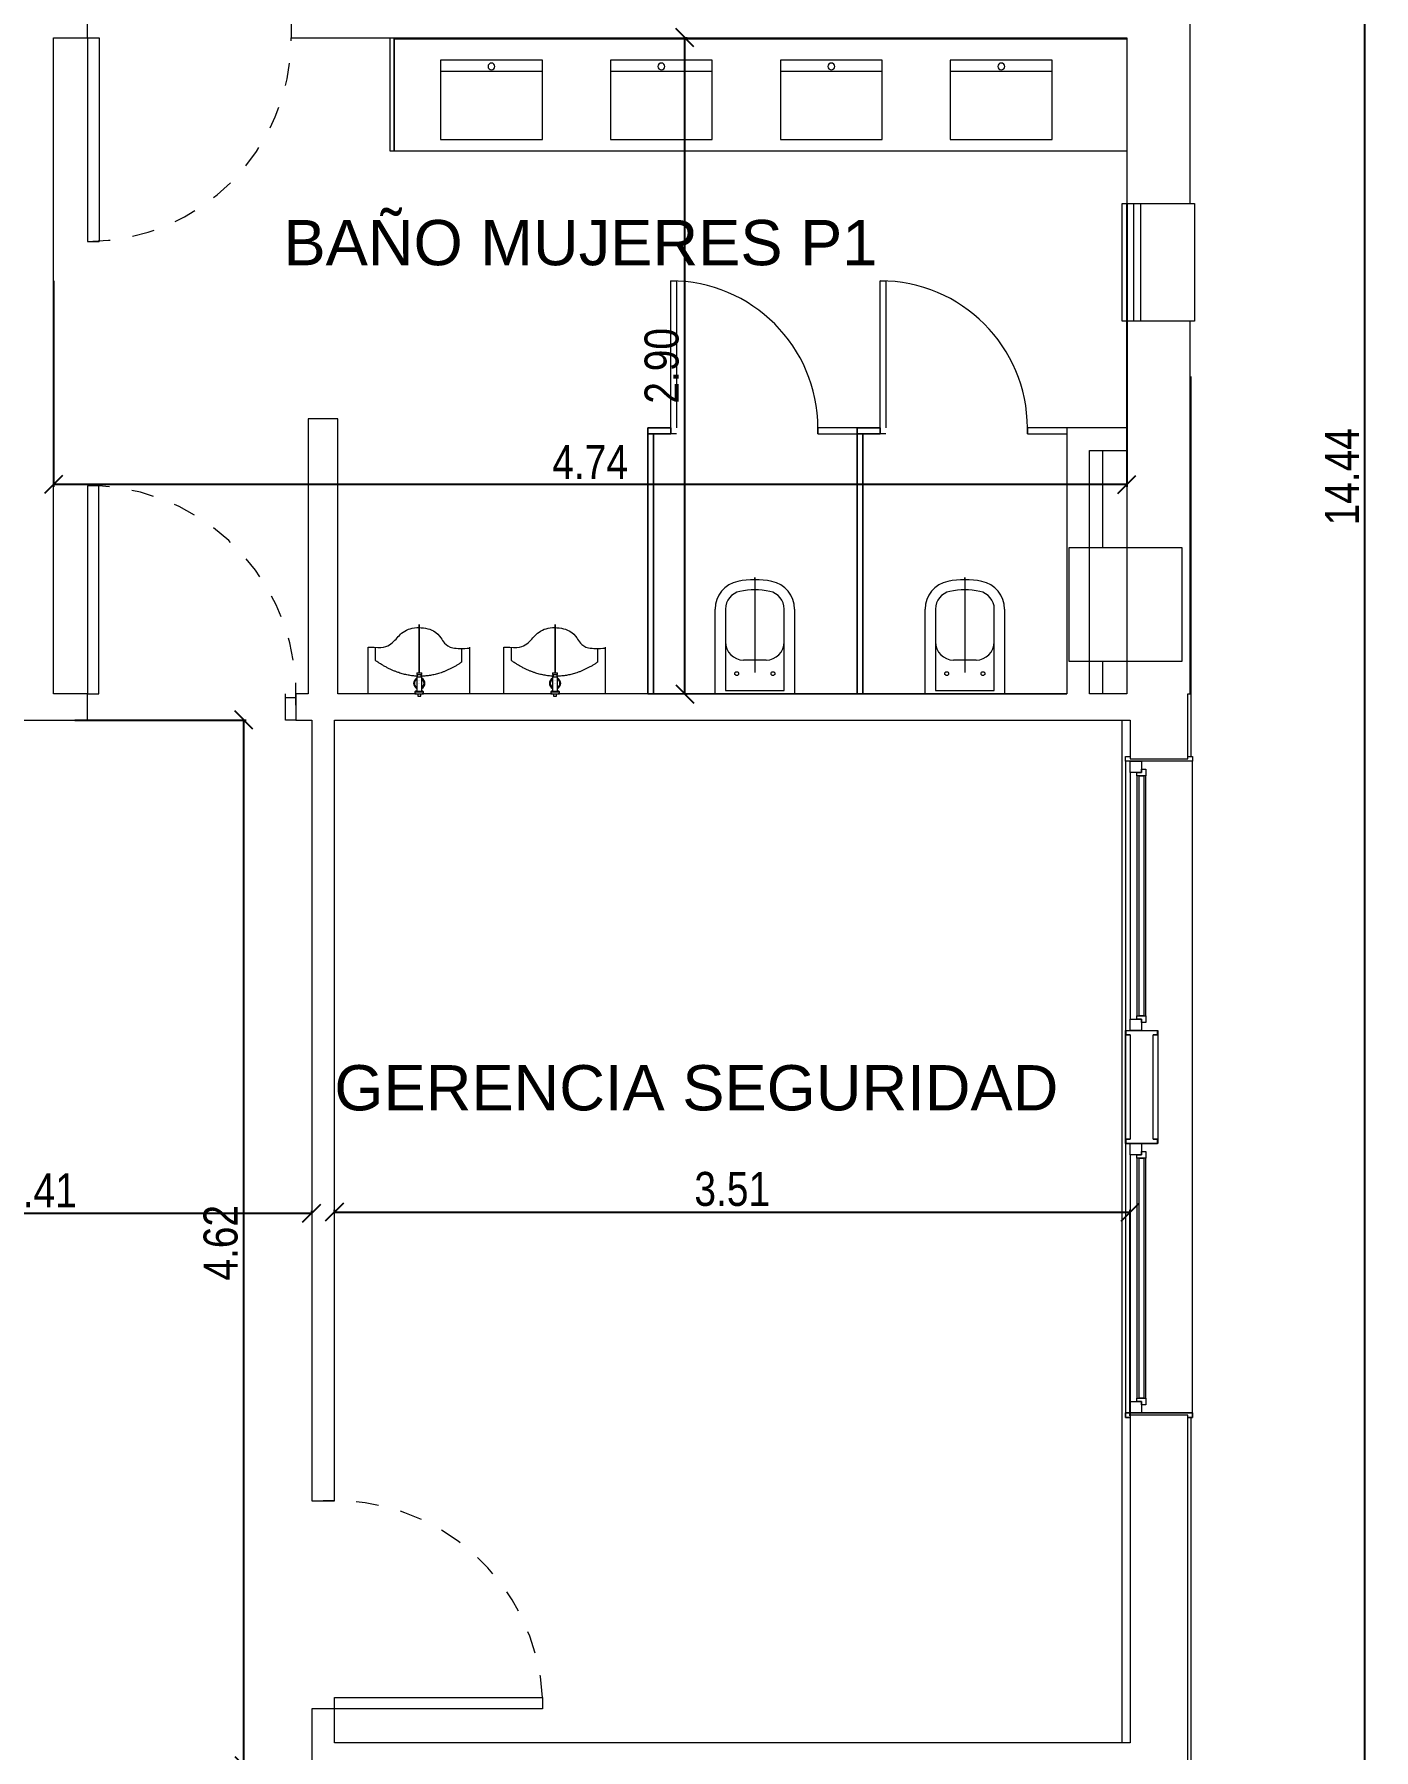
# Model space of a CAD drawing. Header units: millimetres. Extents: x 38 to 139, y 58 to 123.
# Drawn here: x 44.44 to 50.36, y 110.02 to 117.6 of the extents above; entities that cross this region are included whole.
import ezdxf

# ---------------------------------------------------------------- set-up
doc = ezdxf.new("R2010")
doc.units = ezdxf.units.MM
doc.linetypes.add('Dash 1_16_', pattern=[0.003174, 0.001587, -0.001587])
for name, color, linetype, lineweight in [('A-DOORSYM', 7, 'Continuous', 9), ('A-FLORCAM', 7, 'Continuous', 9), ('A-FLOROTM', 7, 'Continuous', 9), ('A-GLAZIDM', 7, 'Continuous', 9), ('A-ROOFOTM', 7, 'Continuous', 9), ('A-WALL', 7, 'Continuous', 9), ('DIMENSION', 1, 'Continuous', 25), ('P-SANRFIM', 7, 'Continuous', 9), ('S-COLSPRM', 7, 'Continuous', 9)]:
    doc.layers.add(name, color=color, linetype=linetype, lineweight=lineweight)
doc.layers.add('estructura', color=7, linetype='Continuous')
doc.layers.add('Sectores', color=3, linetype='Continuous')
doc.styles.add('ARIALNARROW', font='ARIALN.TTF')
doc.styles.add('MtXpl_Arial_Unicode_', font='ARIALUNI.ttf')
doc.dimstyles.new('C', dxfattribs={"dimscale": 1.5, "dimtxt": 0.15, "dimasz": 0.08, "dimexe": 0.01, "dimexo": 0, "dimgap": 0.025, "dimtad": 1, "dimzin": 0, "dimdsep": 46, "dimtxsty": 'ARIALNARROW', "dimblk": 'OBLIQUE', "dimcen": 0, "dimclrd": 256, "dimclre": 256, "dimclrt": 256, "dimadec": 0, "dimazin": 0, "dimtfac": 1.666667, "dimtofl": 0, "dimtmove": 0, "dimatfit": 0, "dimldrblk": 'OBLIQUE', "dimfxl": 0.1, "dimtolj": 1, "dimtzin": 0, "dimarcsym": 0})

# ---------------------------------------------------------------- blocks, each defined once
blk = doc.blocks.new('_Oblique')
at = {"layer": 'estructura', "color": 0, "lineweight": -2}
blk.add_line((-0.5, -0.5), (0.5, 0.5), dxfattribs=at)
blk = doc.blocks.new('*D42')
at = {"layer": 'Defpoints', "color": 0}
for p in [(43.258506, 112.392851), (45.668506, 112.392851), (45.668506, 112.392851)]:
    blk.add_point(p, dxfattribs=at)
at = {"layer": 'DIMENSION', "lineweight": -2}
for p, q in [((43.258506, 112.392851), (43.258506, 112.402851)), ((43.258506, 112.392851), (45.668506, 112.392851)), ((45.668506, 112.392851), (45.668506, 112.402851))]:
    blk.add_line(p, q, dxfattribs=at)
at = {"layer": 'DIMENSION', "lineweight": -2, "xscale": 0.08, "yscale": 0.08, "zscale": 0.08, "rotation": 180}
blk.add_blockref('_Oblique', (43.258506, 112.392851), dxfattribs=at)
at = {"layer": 'DIMENSION', "lineweight": -2, "xscale": 0.08, "yscale": 0.08, "zscale": 0.08}
blk.add_blockref('_Oblique', (45.668506, 112.392851), dxfattribs=at)
at = {"layer": 'DIMENSION', "insert": (44.463506, 112.493152), "char_height": 0.15, "attachment_point": 5, "style": 'ARIALNARROW'}
blk.add_mtext('\\A1;2.41', dxfattribs=at)
blk = doc.blocks.new('*D43')
at = {"layer": 'Defpoints', "color": 0}
for p in [(45.768506, 112.396875), (49.283287, 112.396875), (49.283287, 111.496813)]:
    blk.add_point(p, dxfattribs=at)
at = {"layer": 'DIMENSION', "lineweight": -2}
for p, q in [((45.768506, 112.396875), (45.768506, 112.406875)), ((45.768506, 112.396875), (49.283287, 112.396875)), ((49.283287, 111.496813), (49.283287, 112.406875))]:
    blk.add_line(p, q, dxfattribs=at)
at = {"layer": 'DIMENSION', "lineweight": -2, "xscale": 0.08, "yscale": 0.08, "zscale": 0.08, "rotation": 180}
blk.add_blockref('_Oblique', (45.768506, 112.396875), dxfattribs=at)
at = {"layer": 'DIMENSION', "lineweight": -2, "xscale": 0.08, "yscale": 0.08, "zscale": 0.08}
blk.add_blockref('_Oblique', (49.283287, 112.396875), dxfattribs=at)
at = {"layer": 'DIMENSION', "insert": (47.525897, 112.498452), "char_height": 0.15, "attachment_point": 5, "style": 'ARIALNARROW'}
blk.add_mtext('\\A1;3.51', dxfattribs=at)
blk = doc.blocks.new('*D44')
at = {"layer": 'Defpoints', "color": 0}
for p in [(44.622347, 114.571488), (45.368506, 114.571488), (45.668506, 109.95159)]:
    blk.add_point(p, dxfattribs=at)
at = {"layer": 'DIMENSION', "lineweight": -2}
for p, q in [((44.622347, 114.571488), (45.378506, 114.571488)), ((45.368506, 109.95159), (45.368506, 114.571488)), ((45.668506, 109.95159), (45.358506, 109.95159))]:
    blk.add_line(p, q, dxfattribs=at)
at = {"layer": 'DIMENSION', "lineweight": -2, "xscale": 0.08, "yscale": 0.08, "zscale": 0.08}
for p, rotation in [((45.368506, 114.571488), 90), ((45.368506, 109.95159), 270)]:
    blk.add_blockref('_Oblique', p, dxfattribs=dict(at, rotation=rotation))
at = {"layer": 'DIMENSION', "insert": (45.26693, 112.261539), "char_height": 0.15, "attachment_point": 5, "rotation": 90, "style": 'ARIALNARROW'}
blk.add_mtext('\\A1;4.62', dxfattribs=at)
blk = doc.blocks.new('*D45')
at = {"layer": 'Defpoints', "color": 0}
for p in [(47.316276, 117.586488), (47.316276, 117.586488), (47.316276, 114.686488)]:
    blk.add_point(p, dxfattribs=at)
at = {"layer": 'DIMENSION', "lineweight": -2}
for p, q in [((47.316276, 117.586488), (47.326276, 117.586488)), ((47.316276, 114.686488), (47.316276, 117.586488)), ((47.316276, 114.686488), (47.326276, 114.686488))]:
    blk.add_line(p, q, dxfattribs=at)
at = {"layer": 'DIMENSION', "lineweight": -2, "xscale": 0.08, "yscale": 0.08, "zscale": 0.08}
for p, rotation in [((47.316276, 117.586488), 90), ((47.316276, 114.686488), 270)]:
    blk.add_blockref('_Oblique', p, dxfattribs=dict(at, rotation=rotation))
at = {"layer": 'DIMENSION', "insert": (47.214699, 116.136488), "char_height": 0.15, "attachment_point": 5, "rotation": 90, "style": 'ARIALNARROW'}
blk.add_mtext('\\A1;2.90', dxfattribs=at)
blk = doc.blocks.new('*D48')
at = {"layer": 'Defpoints', "color": 0}
for p in [(49.268287, 116.855668), (44.528382, 116.511888), (44.528382, 115.611888)]:
    blk.add_point(p, dxfattribs=at)
at = {"layer": 'DIMENSION', "lineweight": -2}
for p, q in [((49.268287, 116.855668), (49.268287, 115.601888)), ((44.528382, 116.511888), (44.528382, 115.601888)), ((49.268287, 115.611888), (44.528382, 115.611888))]:
    blk.add_line(p, q, dxfattribs=at)
at = {"layer": 'DIMENSION', "lineweight": -2, "xscale": 0.08, "yscale": 0.08, "zscale": 0.08, "rotation": 180}
blk.add_blockref('_Oblique', (44.528382, 115.611888), dxfattribs=at)
at = {"layer": 'DIMENSION', "lineweight": -2, "xscale": 0.08, "yscale": 0.08, "zscale": 0.08}
blk.add_blockref('_Oblique', (49.268287, 115.611888), dxfattribs=at)
at = {"layer": 'DIMENSION', "insert": (46.898334, 115.711888), "char_height": 0.15, "attachment_point": 5, "style": 'ARIALNARROW'}
blk.add_mtext('\\A1;4.74', dxfattribs=at)
blk = doc.blocks.new('*D51')
at = {"layer": 'Defpoints', "color": 0}
for p in [(49.660292, 122.868709), (50.319009, 108.423709), (50.319009, 108.423709)]:
    blk.add_point(p, dxfattribs=at)
at = {"layer": 'DIMENSION', "lineweight": -2}
for p, q in [((49.660292, 122.868709), (50.329009, 122.868709)), ((50.319009, 122.868709), (50.319009, 108.423709)), ((50.319009, 108.423709), (50.329009, 108.423709))]:
    blk.add_line(p, q, dxfattribs=at)
at = {"layer": 'DIMENSION', "lineweight": -2, "xscale": 0.08, "yscale": 0.08, "zscale": 0.08}
for p, rotation in [((50.319009, 122.868709), 90), ((50.319009, 108.423709), 270)]:
    blk.add_blockref('_Oblique', p, dxfattribs=dict(at, rotation=rotation))
at = {"layer": 'DIMENSION', "insert": (50.218709, 115.646209), "char_height": 0.15, "attachment_point": 5, "rotation": 90, "style": 'ARIALNARROW'}
blk.add_mtext('\\A1;14.44', dxfattribs=at)

msp = doc.modelspace()

# ---------------------------------------------------------------- linework, layer by layer
at = {"layer": 'A-DOORSYM', "color": 252}
for p, q in [((44.678382, 117.586488), (44.678382, 116.686488)), ((44.678382, 117.586488), (44.729382, 117.586488)), ((44.729382, 117.586488), (44.729382, 116.686488)), ((44.678382, 116.686488), (44.729382, 116.686488)), ((44.728382, 115.606488), (44.678382, 115.606488)), ((44.678382, 115.606488), (44.678382, 114.686488)), ((44.728382, 114.686488), (44.728382, 115.606488)), ((44.678382, 114.686488), (44.728382, 114.686488)), ((45.768506, 110.25159), (46.688506, 110.25159)), ((45.768506, 110.20159), (45.768506, 110.25159)), ((46.688506, 110.25159), (46.688506, 110.20159)), ((46.688506, 110.20159), (45.768506, 110.20159))]:
    msp.add_line(p, q, dxfattribs=at)
at = {"layer": 'A-DOORSYM', "color": 252, "linetype": 'Dash 1_16_'}
for centre, radius, start, end in [((44.678382, 117.586488), 0.9, 270, 0), ((44.678382, 114.686488), 0.921358, 356.889159, 86.889159), ((45.768506, 110.20159), 0.921358, 3.110841, 93.110841)]:
    msp.add_arc(centre, radius, start, end, dxfattribs=at)
at = {"layer": 'A-FLORCAM', "color": 252}
for p, q in [((46.013052, 117.586488), (46.013052, 117.086488)), ((46.013052, 117.586488), (46.013052, 117.086488)), ((46.033052, 117.581488), (46.033052, 117.086488)), ((49.268287, 117.581488), (46.033052, 117.581488)), ((46.033052, 117.086488), (46.033052, 117.581488)), ((46.033052, 117.581488), (49.268287, 117.581488)), ((46.237283, 117.486488), (46.237283, 117.136488)), ((46.687283, 117.486488), (46.237283, 117.486488)), ((46.687283, 117.436488), (46.237283, 117.436488)), ((46.687283, 117.136488), (46.687283, 117.486488)), ((46.987918, 117.486488), (46.987918, 117.136488)), ((47.437918, 117.486488), (46.987918, 117.486488)), ((47.437918, 117.436488), (46.987918, 117.436488)), ((47.437918, 117.136488), (47.437918, 117.486488)), ((47.738552, 117.486488), (47.738552, 117.136488)), ((48.188552, 117.486488), (47.738552, 117.486488)), ((48.188552, 117.436488), (47.738552, 117.436488)), ((48.188552, 117.136488), (48.188552, 117.486488)), ((48.489186, 117.486488), (48.489186, 117.136488)), ((48.939186, 117.486488), (48.489186, 117.486488)), ((48.939186, 117.436488), (48.489186, 117.436488)), ((48.939186, 117.136488), (48.939186, 117.486488)), ((46.237283, 117.136488), (46.687283, 117.136488)), ((46.987918, 117.136488), (47.437918, 117.136488)), ((47.738552, 117.136488), (48.188552, 117.136488)), ((48.489186, 117.136488), (48.939186, 117.136488)), ((46.013052, 117.086488), (49.268287, 117.086488)), ((46.013052, 117.086488), (46.033052, 117.086488)), ((47.254087, 116.511888), (47.279487, 116.511888)), ((47.254087, 115.861888), (47.254087, 116.511888)), ((47.279487, 116.511888), (47.279487, 115.861888)), ((48.179487, 116.511888), (48.204887, 116.511888)), ((48.179487, 115.861888), (48.179487, 116.511888)), ((48.204887, 116.511888), (48.204887, 115.861888)), ((47.152487, 115.861888), (47.254087, 115.861888)), ((47.152487, 114.686488), (47.152487, 115.861888)), ((47.177887, 115.836488), (47.177887, 114.686488)), ((47.254087, 115.836488), (47.177887, 115.836488)), ((47.254087, 115.861888), (47.254087, 115.836488)), ((47.279487, 115.836488), (47.254087, 115.836488)), ((48.077887, 115.861888), (47.904087, 115.861888)), ((47.904087, 115.861888), (47.904087, 115.836488)), ((47.904087, 115.836488), (48.077887, 115.836488)), ((48.077887, 115.861888), (48.179487, 115.861888)), ((48.077887, 114.686488), (48.077887, 115.861888)), ((48.077887, 115.861888), (48.077887, 115.836488)), ((48.103287, 115.836488), (48.103287, 114.686488)), ((48.179487, 115.836488), (48.103287, 115.836488)), ((48.179487, 115.861888), (48.179487, 115.836488)), ((48.204887, 115.836488), (48.179487, 115.836488)), ((49.003287, 115.861888), (48.829487, 115.861888)), ((48.829487, 115.861888), (48.829487, 115.836488)), ((48.829487, 115.836488), (49.003287, 115.836488)), ((49.003287, 115.861888), (49.003287, 115.836488)), ((47.177887, 114.686488), (47.152487, 114.686488)), ((47.152487, 114.686488), (47.177887, 114.686488)), ((47.177887, 114.686488), (48.077887, 114.686488)), ((48.103287, 114.686488), (48.077887, 114.686488)), ((48.077887, 114.686488), (48.103287, 114.686488)), ((48.103287, 114.686488), (49.003287, 114.686488))]:
    msp.add_line(p, q, dxfattribs=at)
at = {"layer": 'A-FLORCAM', "color": 252, "lineweight": 18}
for p, q in [((47.254087, 115.861888), (47.152487, 115.861888)), ((47.152487, 115.861888), (47.152487, 115.836488)), ((47.177887, 115.836488), (47.152487, 115.836488)), ((47.152487, 115.836488), (47.152487, 114.686488)), ((47.152487, 115.836488), (47.254087, 115.836488)), ((47.177887, 114.686488), (47.177887, 115.836488)), ((47.254087, 115.861888), (47.254087, 115.836488)), ((47.254087, 115.836488), (47.254087, 115.861888)), ((47.904087, 115.836488), (47.904087, 115.861888)), ((48.077887, 115.861888), (47.904087, 115.861888)), ((47.904087, 115.861888), (47.904087, 115.836488)), ((47.904087, 115.836488), (48.077887, 115.836488)), ((48.179487, 115.861888), (48.077887, 115.861888)), ((48.077887, 115.861888), (48.077887, 115.836488)), ((48.077887, 115.836488), (48.077887, 115.861888)), ((48.103287, 115.836488), (48.077887, 115.836488)), ((48.077887, 115.836488), (48.077887, 114.686488)), ((48.077887, 115.836488), (48.179487, 115.836488)), ((48.103287, 114.686488), (48.103287, 115.836488)), ((48.179487, 115.861888), (48.179487, 115.836488)), ((48.179487, 115.836488), (48.179487, 115.861888)), ((48.829487, 115.836488), (48.829487, 115.861888)), ((49.003287, 115.861888), (48.829487, 115.861888)), ((48.829487, 115.861888), (48.829487, 115.836488)), ((48.829487, 115.836488), (49.003287, 115.836488))]:
    msp.add_line(p, q, dxfattribs=at)
at = {"layer": 'A-FLORCAM', "color": 252}
for centre, radius, start, end in [((46.462283, 117.459613), 0.015, 0, 180), ((46.462283, 117.459613), 0.015, 180, 0), ((47.212918, 117.459613), 0.015, 0, 180), ((47.212918, 117.459613), 0.015, 180, 0), ((47.963552, 117.459613), 0.015, 0, 180), ((47.963552, 117.459613), 0.015, 180, 0), ((48.714186, 117.459613), 0.015, 0, 180), ((48.714186, 117.459613), 0.015, 180, 0), ((47.254087, 115.861888), 0.65, 0, 90), ((48.179487, 115.861888), 0.65, 0, 90)]:
    msp.add_arc(centre, radius, start, end, dxfattribs=at)
at = {"layer": 'A-FLOROTM', "color": 252}
for p, q in [((49.163287, 115.331704), (49.163287, 115.761888)), ((49.163287, 114.827706), (49.163287, 114.831704)), ((49.163287, 114.686488), (49.163287, 114.827706)), ((45.553282, 114.571488), (45.553282, 114.686488)), ((45.553282, 114.671488), (45.598382, 114.671488)), ((45.598382, 114.571488), (45.553282, 114.571488)), ((49.248287, 110.05159), (49.248287, 114.571488))]:
    msp.add_line(p, q, dxfattribs=at)
at = {"layer": 'A-GLAZIDM', "color": 252}
for p, q in [((49.248287, 116.334204), (49.248287, 116.854204)), ((49.248287, 116.854204), (49.568287, 116.854204)), ((49.248287, 116.334204), (49.248287, 116.854204)), ((49.248287, 116.854204), (49.568287, 116.854204)), ((49.269257, 116.854204), (49.269257, 116.334204)), ((49.297738, 116.854204), (49.297738, 116.334204)), ((49.328805, 116.854204), (49.328805, 116.334204)), ((49.568287, 116.854204), (49.568287, 116.334204)), ((49.568287, 116.854204), (49.568287, 116.334204)), ((49.568287, 116.334204), (49.248287, 116.334204)), ((49.568287, 116.334204), (49.248287, 116.334204)), ((49.263287, 114.409709), (49.283287, 114.409709)), ((49.263287, 114.389709), (49.263287, 114.409709)), ((49.263287, 114.389709), (49.263287, 111.509709)), ((49.558287, 114.389709), (49.263287, 114.389709)), ((49.263287, 114.389709), (49.263287, 113.179709)), ((49.538287, 114.409709), (49.558287, 114.409709)), ((49.558287, 114.409709), (49.558287, 114.389709)), ((49.558287, 111.509709), (49.558287, 114.389709)), ((49.558287, 111.509709), (49.558287, 114.389709)), ((49.283287, 114.339709), (49.283287, 113.249709)), ((49.313287, 114.324709), (49.313287, 113.264709)), ((49.353287, 113.264709), (49.353287, 114.324709)), ((49.263287, 112.719709), (49.263287, 111.509709)), ((49.283287, 112.649709), (49.283287, 111.559709)), ((49.313287, 112.634709), (49.313287, 111.574709)), ((49.353287, 111.574709), (49.353287, 112.634709)), ((49.263287, 111.509709), (49.263287, 111.489709)), ((49.558287, 111.509709), (49.263287, 111.509709)), ((49.558287, 111.489709), (49.558287, 111.509709)), ((49.263287, 111.489709), (49.283287, 111.489709)), ((49.538287, 111.489709), (49.558287, 111.489709))]:
    msp.add_line(p, q, dxfattribs=at)
at = {"layer": 'A-GLAZIDM', "color": 252, "lineweight": 18}
for p, q in [((49.263287, 114.409709), (49.283287, 114.409709)), ((49.263287, 114.389709), (49.263287, 114.409709)), ((49.558287, 114.389709), (49.263287, 114.389709)), ((49.283287, 114.389709), (49.333287, 114.389709)), ((49.283287, 114.339709), (49.283287, 114.389709)), ((49.333287, 114.389709), (49.333287, 114.339709)), ((49.538287, 114.409709), (49.558287, 114.409709)), ((49.558287, 114.409709), (49.558287, 114.389709)), ((49.333287, 114.339709), (49.283287, 114.339709)), ((49.313287, 114.339709), (49.333287, 114.339709)), ((49.313287, 114.324709), (49.313287, 114.339709)), ((49.353287, 114.324709), (49.313287, 114.324709)), ((49.323287, 114.324709), (49.343287, 114.324709)), ((49.323287, 113.264709), (49.323287, 114.324709)), ((49.333287, 114.354709), (49.353287, 114.354709)), ((49.333287, 114.339709), (49.333287, 114.354709)), ((49.343287, 114.324709), (49.343287, 113.264709)), ((49.353287, 114.354709), (49.353287, 114.324709)), ((49.283287, 113.249709), (49.333287, 113.249709)), ((49.283287, 113.199709), (49.283287, 113.249709)), ((49.313287, 113.264709), (49.353287, 113.264709)), ((49.313287, 113.249709), (49.313287, 113.264709)), ((49.333287, 113.249709), (49.313287, 113.249709)), ((49.343287, 113.264709), (49.323287, 113.264709)), ((49.333287, 113.234709), (49.333287, 113.249709)), ((49.333287, 113.249709), (49.333287, 113.199709)), ((49.353287, 113.264709), (49.353287, 113.234709)), ((49.263287, 113.199709), (49.405787, 113.199709)), ((49.263287, 113.179709), (49.263287, 113.199709)), ((49.283287, 113.179709), (49.263287, 113.179709)), ((49.263287, 112.719709), (49.263287, 113.179709)), ((49.263287, 113.179709), (49.283287, 113.179709)), ((49.264287, 113.198709), (49.264287, 113.180709)), ((49.404787, 113.198709), (49.264287, 113.198709)), ((49.264287, 113.180709), (49.283287, 113.180709)), ((49.333287, 113.199709), (49.283287, 113.199709)), ((49.283287, 113.180709), (49.283287, 113.179709)), ((49.283287, 113.179709), (49.283287, 112.719709)), ((49.353287, 113.234709), (49.333287, 113.234709)), ((49.385787, 113.180709), (49.404787, 113.180709)), ((49.385787, 113.179709), (49.385787, 113.180709)), ((49.385787, 112.719709), (49.385787, 113.179709)), ((49.385787, 113.179709), (49.405787, 113.179709)), ((49.405787, 113.179709), (49.385787, 113.179709)), ((49.404787, 113.180709), (49.404787, 113.198709)), ((49.405787, 113.199709), (49.405787, 113.179709)), ((49.405787, 113.179709), (49.405787, 112.719709)), ((49.263287, 112.719709), (49.283287, 112.719709)), ((49.263287, 112.699709), (49.263287, 112.719709)), ((49.283287, 112.719709), (49.263287, 112.719709)), ((49.264287, 112.718709), (49.264287, 112.700709)), ((49.283287, 112.718709), (49.264287, 112.718709)), ((49.283287, 112.719709), (49.283287, 112.718709)), ((49.405787, 112.719709), (49.385787, 112.719709)), ((49.385787, 112.719709), (49.405787, 112.719709)), ((49.385787, 112.718709), (49.385787, 112.719709)), ((49.404787, 112.718709), (49.385787, 112.718709)), ((49.404787, 112.700709), (49.404787, 112.718709)), ((49.405787, 112.719709), (49.405787, 112.699709)), ((49.405787, 112.699709), (49.263287, 112.699709)), ((49.264287, 112.700709), (49.404787, 112.700709)), ((49.283287, 112.699709), (49.333287, 112.699709)), ((49.283287, 112.649709), (49.283287, 112.699709)), ((49.333287, 112.649709), (49.283287, 112.649709)), ((49.313287, 112.649709), (49.333287, 112.649709)), ((49.313287, 112.634709), (49.313287, 112.649709)), ((49.333287, 112.699709), (49.333287, 112.649709)), ((49.333287, 112.664709), (49.353287, 112.664709)), ((49.333287, 112.649709), (49.333287, 112.664709)), ((49.353287, 112.664709), (49.353287, 112.634709)), ((49.353287, 112.634709), (49.313287, 112.634709)), ((49.323287, 112.634709), (49.343287, 112.634709)), ((49.323287, 111.574709), (49.323287, 112.634709)), ((49.343287, 112.634709), (49.343287, 111.574709)), ((49.263287, 111.509709), (49.558287, 111.509709)), ((49.263287, 111.489709), (49.263287, 111.509709)), ((49.283287, 111.559709), (49.333287, 111.559709)), ((49.283287, 111.509709), (49.283287, 111.559709)), ((49.333287, 111.509709), (49.283287, 111.509709)), ((49.313287, 111.574709), (49.353287, 111.574709)), ((49.313287, 111.559709), (49.313287, 111.574709)), ((49.333287, 111.559709), (49.313287, 111.559709)), ((49.343287, 111.574709), (49.323287, 111.574709)), ((49.333287, 111.544709), (49.333287, 111.559709)), ((49.333287, 111.559709), (49.333287, 111.509709)), ((49.353287, 111.544709), (49.333287, 111.544709)), ((49.353287, 111.574709), (49.353287, 111.544709)), ((49.558287, 111.509709), (49.558287, 111.489709)), ((49.283287, 111.489709), (49.263287, 111.489709)), ((49.558287, 111.489709), (49.538287, 111.489709))]:
    msp.add_line(p, q, dxfattribs=at)
at = {"layer": 'A-ROOFOTM', "color": 252}
for p, q in [((49.553287, 114.40937), (49.553287, 116.089577)), ((49.553287, 108.423709), (49.553287, 111.490048))]:
    msp.add_line(p, q, dxfattribs=at)
at = {"layer": 'A-WALL', "color": 252, "lineweight": 18}
for p, q in [((49.548287, 116.854204), (49.548287, 117.834204)), ((44.678382, 117.586488), (44.678382, 117.716488)), ((45.578382, 117.716488), (45.578382, 117.586488)), ((44.528382, 114.686488), (44.528382, 117.586488)), ((44.528382, 117.586488), (44.678382, 117.586488)), ((45.578382, 117.586488), (49.268287, 117.586488)), ((49.268287, 117.586488), (49.268287, 116.854204)), ((49.268287, 116.334204), (49.268287, 115.861888)), ((49.548287, 114.686488), (49.548287, 116.334204)), ((45.653506, 115.90199), (45.653506, 114.686488)), ((45.783506, 115.90199), (45.653506, 115.90199)), ((45.783506, 114.686488), (45.783506, 115.90199)), ((49.003287, 115.861888), (49.003287, 114.686488)), ((49.268287, 115.861888), (49.003287, 115.861888)), ((49.103287, 114.686488), (49.103287, 115.761888)), ((49.103287, 115.761888), (49.268287, 115.761888)), ((49.268287, 115.761888), (49.268287, 114.686488)), ((44.678382, 114.686488), (44.528382, 114.686488)), ((44.678382, 114.571488), (44.678382, 114.686488)), ((45.653506, 114.686488), (45.598382, 114.686488)), ((45.598382, 114.686488), (45.598382, 114.571488)), ((46.130036, 114.686488), (45.783506, 114.686488)), ((46.160194, 114.686488), (46.156977, 114.686488)), ((46.730036, 114.686488), (46.162556, 114.686488)), ((46.760194, 114.686488), (46.756977, 114.686488)), ((49.003287, 114.686488), (46.762556, 114.686488)), ((49.268287, 114.686488), (49.103287, 114.686488)), ((49.538287, 114.686488), (49.548287, 114.686488)), ((49.538287, 114.399709), (49.538287, 114.686488)), ((44.248382, 114.571488), (44.678382, 114.571488)), ((45.598382, 114.571488), (45.668506, 114.571488)), ((45.668506, 114.571488), (45.668506, 111.12159)), ((45.768506, 114.571488), (49.283287, 114.571488)), ((45.768506, 111.12159), (45.768506, 114.571488)), ((49.283287, 114.571488), (49.283287, 114.399709)), ((49.283287, 114.399709), (49.538287, 114.399709)), ((49.283287, 111.499709), (49.283287, 110.05159)), ((49.538287, 111.499709), (49.283287, 111.499709)), ((49.538287, 109.673709), (49.538287, 111.499709)), ((45.668506, 111.12159), (45.768506, 111.12159)), ((45.668506, 110.20159), (45.668506, 109.95159)), ((45.768506, 110.20159), (45.668506, 110.20159)), ((45.768506, 110.05159), (45.768506, 110.20159)), ((49.283287, 110.05159), (45.768506, 110.05159))]:
    msp.add_line(p, q, dxfattribs=at)
at = {"layer": 'P-SANRFIM', "color": 252}
for p, q in [((47.625697, 115.200828), (47.625697, 115.199994)), ((47.625697, 115.200828), (47.625697, 115.199994)), ((47.625697, 115.199993), (47.625697, 115.200827)), ((47.625697, 115.200827), (47.625697, 115.199993)), ((47.625697, 115.199994), (47.625697, 115.198975)), ((47.625697, 115.199994), (47.625697, 115.198975)), ((47.625697, 115.198975), (47.625697, 115.199993)), ((47.625697, 115.199993), (47.625697, 115.198975)), ((47.625697, 115.198975), (47.625697, 115.197773)), ((47.625697, 115.198975), (47.625697, 115.197773)), ((47.625697, 115.197772), (47.625697, 115.198975)), ((47.625697, 115.198975), (47.625697, 115.197772)), ((47.625697, 115.198359), (47.625697, 115.197276)), ((47.625697, 115.197737), (47.625697, 115.198359)), ((47.625697, 115.197773), (47.625697, 115.196387)), ((47.625697, 115.197773), (47.625697, 115.196387)), ((47.625697, 115.196386), (47.625697, 115.197772)), ((47.625697, 115.197772), (47.625697, 115.196386)), ((47.625697, 115.196724), (47.625697, 115.197737)), ((47.625697, 115.197276), (47.625697, 115.196483)), ((47.625697, 115.195114), (47.625697, 115.196724)), ((47.625697, 115.196483), (47.625697, 115.194093)), ((47.625697, 115.196387), (47.625697, 115.194817)), ((47.625697, 115.196387), (47.625697, 115.194817)), ((47.625697, 115.194817), (47.625697, 115.196386)), ((47.625697, 115.196386), (47.625697, 115.194817)), ((47.625697, 115.194817), (47.625697, 115.192569)), ((47.625697, 115.194817), (47.625697, 115.192569)), ((47.625697, 115.192568), (47.625697, 115.194817)), ((47.625697, 115.194817), (47.625697, 115.192568)), ((47.625697, 115.194093), (47.625697, 115.191144)), ((47.625697, 115.192783), (47.625697, 115.193622)), ((47.625697, 115.19176), (47.625697, 115.192783)), ((47.625697, 115.192569), (47.625697, 115.189629)), ((47.625697, 115.190551), (47.625697, 115.19176)), ((47.625697, 115.189629), (47.625697, 115.186015)), ((47.625697, 115.186015), (47.625697, 115.181744)), ((47.625697, 115.181744), (47.625697, 115.176833)), ((47.625697, 115.176833), (47.625697, 115.1713)), ((47.625697, 115.1713), (47.625697, 115.16519)), ((47.625697, 115.16519), (47.625697, 115.158559)), ((47.625697, 115.158559), (47.625697, 115.151438)), ((47.625697, 115.151438), (47.625697, 115.14386)), ((47.625697, 115.14386), (47.625697, 115.135857)), ((48.553287, 115.200828), (48.553287, 115.199994)), ((48.553287, 115.200828), (48.553287, 115.199994)), ((48.553287, 115.199993), (48.553287, 115.200827)), ((48.553287, 115.200827), (48.553287, 115.199993)), ((48.553287, 115.199994), (48.553287, 115.198975)), ((48.553287, 115.199994), (48.553287, 115.198975)), ((48.553287, 115.198975), (48.553287, 115.199993)), ((48.553287, 115.199993), (48.553287, 115.198975)), ((48.553287, 115.198975), (48.553287, 115.197773)), ((48.553287, 115.198975), (48.553287, 115.197773)), ((48.553287, 115.197772), (48.553287, 115.198975)), ((48.553287, 115.198975), (48.553287, 115.197772)), ((48.553287, 115.198359), (48.553287, 115.197276)), ((48.553287, 115.197737), (48.553287, 115.198359)), ((48.553287, 115.197773), (48.553287, 115.196387)), ((48.553287, 115.197773), (48.553287, 115.196387)), ((48.553287, 115.196386), (48.553287, 115.197772)), ((48.553287, 115.197772), (48.553287, 115.196386)), ((48.553287, 115.196724), (48.553287, 115.197737)), ((48.553287, 115.197276), (48.553287, 115.196483)), ((48.553287, 115.195114), (48.553287, 115.196724)), ((48.553287, 115.196483), (48.553287, 115.194093)), ((48.553287, 115.196387), (48.553287, 115.194817)), ((48.553287, 115.196387), (48.553287, 115.194817)), ((48.553287, 115.194817), (48.553287, 115.196386)), ((48.553287, 115.196386), (48.553287, 115.194817)), ((48.553287, 115.194817), (48.553287, 115.192569)), ((48.553287, 115.194817), (48.553287, 115.192569)), ((48.553287, 115.192568), (48.553287, 115.194817)), ((48.553287, 115.194817), (48.553287, 115.192568)), ((48.553287, 115.194093), (48.553287, 115.191144)), ((48.553287, 115.192783), (48.553287, 115.193622)), ((48.553287, 115.19176), (48.553287, 115.192783)), ((48.553287, 115.192569), (48.553287, 115.189629)), ((48.553287, 115.190551), (48.553287, 115.19176)), ((48.553287, 115.189629), (48.553287, 115.186015)), ((48.553287, 115.186015), (48.553287, 115.181744)), ((48.553287, 115.181744), (48.553287, 115.176833)), ((48.553287, 115.176833), (48.553287, 115.1713)), ((48.553287, 115.1713), (48.553287, 115.16519)), ((48.553287, 115.16519), (48.553287, 115.158559)), ((48.553287, 115.158559), (48.553287, 115.151438)), ((48.553287, 115.151438), (48.553287, 115.14386)), ((48.553287, 115.14386), (48.553287, 115.135857)), ((47.625697, 115.135857), (47.625697, 115.127462)), ((47.625697, 115.127462), (47.625697, 115.118745)), ((47.625697, 115.118745), (47.625697, 115.109783)), ((47.625697, 115.109783), (47.625697, 115.100618)), ((47.625697, 115.109783), (47.625697, 115.100618)), ((47.625697, 115.100618), (47.625697, 115.091289)), ((47.625697, 115.091289), (47.625697, 115.081837)), ((47.625697, 115.081837), (47.625697, 115.072302)), ((47.625697, 115.072302), (47.625697, 114.882312)), ((48.553287, 115.135857), (48.553287, 115.127462)), ((48.553287, 115.127462), (48.553287, 115.118745)), ((48.553287, 115.118745), (48.553287, 115.109783)), ((48.553287, 115.109783), (48.553287, 115.100618)), ((48.553287, 115.109783), (48.553287, 115.100618)), ((48.553287, 115.100618), (48.553287, 115.091289)), ((48.553287, 115.091289), (48.553287, 115.081837)), ((48.553287, 115.081837), (48.553287, 115.072302)), ((48.553287, 115.072302), (48.553287, 114.882312)), ((46.143506, 114.98417), (46.143506, 114.99386)), ((46.743506, 114.98417), (46.743506, 114.99386)), ((47.450697, 114.871488), (47.450697, 115.061478)), ((47.495697, 115.061478), (47.495697, 114.703488)), ((47.755697, 114.703488), (47.755697, 115.061478)), ((47.800697, 115.061478), (47.800697, 114.871488)), ((48.378287, 114.871488), (48.378287, 115.061478)), ((48.423287, 115.061478), (48.423287, 114.703488)), ((48.683287, 114.703488), (48.683287, 115.061478)), ((48.728287, 115.061478), (48.728287, 114.871488)), ((46.143506, 114.88917), (46.143506, 114.98417)), ((46.743506, 114.88917), (46.743506, 114.98417)), ((45.917255, 114.892884), (45.944007, 114.892884)), ((45.917255, 114.686488), (45.917255, 114.892884)), ((45.950458, 114.833935), (45.950458, 114.892884)), ((46.143506, 114.828544), (46.143506, 114.88917)), ((46.330807, 114.886964), (46.330807, 114.826964)), ((46.517255, 114.892884), (46.544007, 114.892884)), ((46.517255, 114.686488), (46.517255, 114.892884)), ((46.550458, 114.833935), (46.550458, 114.892884)), ((46.743506, 114.828544), (46.743506, 114.88917)), ((46.930807, 114.886964), (46.930807, 114.826964)), ((47.450697, 114.689488), (47.450697, 114.871488)), ((47.675697, 114.836488), (47.575697, 114.836488)), ((47.625697, 114.882312), (47.625697, 114.812313)), ((47.800697, 114.871488), (47.800697, 114.689488)), ((48.378287, 114.689488), (48.378287, 114.871488)), ((48.603287, 114.836488), (48.503287, 114.836488)), ((48.553287, 114.882312), (48.553287, 114.812313)), ((48.728287, 114.871488), (48.728287, 114.689488)), ((46.132335, 114.780488), (46.132335, 114.772619)), ((46.132335, 114.780488), (46.154678, 114.780488)), ((46.132335, 114.772619), (46.154678, 114.772619)), ((46.132335, 114.762619), (46.132335, 114.699084)), ((46.132335, 114.762619), (46.154678, 114.762619)), ((46.134848, 114.772619), (46.134848, 114.762619)), ((46.143506, 114.780488), (46.143506, 114.828544)), ((46.143506, 114.780488), (46.143506, 114.790941)), ((46.152165, 114.762619), (46.152165, 114.772619)), ((46.154678, 114.772619), (46.154678, 114.780488)), ((46.154678, 114.699084), (46.154678, 114.762619)), ((46.732335, 114.780488), (46.732335, 114.772619)), ((46.732335, 114.780488), (46.754678, 114.780488)), ((46.732335, 114.772619), (46.754678, 114.772619)), ((46.732335, 114.762619), (46.732335, 114.699084)), ((46.732335, 114.762619), (46.754678, 114.762619)), ((46.734848, 114.772619), (46.734848, 114.762619)), ((46.743506, 114.780488), (46.743506, 114.828544)), ((46.743506, 114.780488), (46.743506, 114.790941)), ((46.752165, 114.762619), (46.752165, 114.772619)), ((46.754678, 114.772619), (46.754678, 114.780488)), ((46.754678, 114.699084), (46.754678, 114.762619)), ((47.625697, 114.812313), (47.625697, 114.809515)), ((47.625697, 114.809515), (47.625697, 114.806749)), ((47.625697, 114.806749), (47.625697, 114.80403)), ((47.625697, 114.80403), (47.625697, 114.801374)), ((47.625697, 114.801374), (47.625697, 114.798796)), ((47.625697, 114.798796), (47.625697, 114.796312)), ((47.625697, 114.796312), (47.625697, 114.793951)), ((47.625697, 114.793951), (47.625697, 114.791738)), ((47.625697, 114.791738), (47.625697, 114.789685)), ((47.625697, 114.789685), (47.625697, 114.787804)), ((47.625697, 114.787804), (47.625697, 114.786105)), ((47.625697, 114.786105), (47.625697, 114.7846)), ((47.625697, 114.7846), (47.625697, 114.783314)), ((47.625697, 114.783314), (47.625697, 114.782251)), ((47.625697, 114.782251), (47.625697, 114.781415)), ((48.553287, 114.812313), (48.553287, 114.809515)), ((48.553287, 114.809515), (48.553287, 114.806749)), ((48.553287, 114.806749), (48.553287, 114.80403)), ((48.553287, 114.80403), (48.553287, 114.801374)), ((48.553287, 114.801374), (48.553287, 114.798796)), ((48.553287, 114.798796), (48.553287, 114.796312)), ((48.553287, 114.796312), (48.553287, 114.793951)), ((48.553287, 114.793951), (48.553287, 114.791738)), ((48.553287, 114.791738), (48.553287, 114.789685)), ((48.553287, 114.789685), (48.553287, 114.787804)), ((48.553287, 114.787804), (48.553287, 114.786105)), ((48.553287, 114.786105), (48.553287, 114.7846)), ((48.553287, 114.7846), (48.553287, 114.783314)), ((48.553287, 114.783314), (48.553287, 114.782251)), ((48.553287, 114.782251), (48.553287, 114.781415)), ((46.127052, 114.699084), (46.124456, 114.696488)), ((46.124456, 114.696488), (46.124456, 114.686488)), ((46.124456, 114.696488), (46.162556, 114.696488)), ((46.130036, 114.696488), (46.124456, 114.696488)), ((46.124456, 114.686488), (46.162556, 114.686488)), ((46.130036, 114.686488), (46.124456, 114.686488)), ((46.127052, 114.699084), (46.159961, 114.699084)), ((46.131872, 114.699084), (46.127052, 114.699084)), ((46.132335, 114.699084), (46.154678, 114.699084)), ((46.137156, 114.686488), (46.137156, 114.676488)), ((46.140331, 114.746302), (46.140331, 114.746325)), ((46.140331, 114.746259), (46.140331, 114.746302)), ((46.140331, 114.7334), (46.140331, 114.733357)), ((46.140331, 114.733357), (46.140331, 114.733334)), ((46.140334, 114.746456), (46.140342, 114.746583)), ((46.143506, 114.696488), (46.143506, 114.699084)), ((46.146675, 114.746525), (46.146681, 114.746398)), ((46.146681, 114.746329), (46.146681, 114.746319)), ((46.146681, 114.746319), (46.146681, 114.746289)), ((46.146681, 114.746289), (46.146681, 114.746238)), ((46.146681, 114.73334), (46.146681, 114.73337)), ((46.146681, 114.733329), (46.146681, 114.73334)), ((46.149856, 114.676488), (46.149856, 114.686488)), ((46.159961, 114.699084), (46.155141, 114.699084)), ((46.162556, 114.696488), (46.156977, 114.696488)), ((46.161513, 114.686488), (46.156977, 114.686488)), ((46.162556, 114.696488), (46.159961, 114.699084)), ((46.162556, 114.686488), (46.162556, 114.696488)), ((46.727052, 114.699084), (46.724456, 114.696488)), ((46.724456, 114.696488), (46.724456, 114.686488)), ((46.724456, 114.696488), (46.762556, 114.696488)), ((46.730036, 114.696488), (46.724456, 114.696488)), ((46.724456, 114.686488), (46.762556, 114.686488)), ((46.730036, 114.686488), (46.724456, 114.686488)), ((46.727052, 114.699084), (46.759961, 114.699084)), ((46.731872, 114.699084), (46.727052, 114.699084)), ((46.732335, 114.699084), (46.754678, 114.699084)), ((46.737156, 114.686488), (46.737156, 114.676488)), ((46.740331, 114.746302), (46.740331, 114.746325)), ((46.740331, 114.746259), (46.740331, 114.746302)), ((46.740331, 114.7334), (46.740331, 114.733357)), ((46.740331, 114.733357), (46.740331, 114.733334)), ((46.740334, 114.746456), (46.740342, 114.746583)), ((46.743506, 114.696488), (46.743506, 114.699084)), ((46.746675, 114.746525), (46.746681, 114.746398)), ((46.746681, 114.746329), (46.746681, 114.746319)), ((46.746681, 114.746319), (46.746681, 114.746289)), ((46.746681, 114.746289), (46.746681, 114.746238)), ((46.746681, 114.73334), (46.746681, 114.73337)), ((46.746681, 114.733329), (46.746681, 114.73334)), ((46.749856, 114.676488), (46.749856, 114.686488)), ((46.759961, 114.699084), (46.755141, 114.699084)), ((46.762556, 114.696488), (46.756977, 114.696488)), ((46.761513, 114.686488), (46.756977, 114.686488)), ((46.762556, 114.696488), (46.759961, 114.699084)), ((46.762556, 114.686488), (46.762556, 114.696488)), ((47.497697, 114.701488), (47.753697, 114.701488)), ((48.425287, 114.701488), (48.681287, 114.701488)), ((46.137156, 114.676488), (46.140331, 114.676488)), ((46.140331, 114.676488), (46.146681, 114.676488)), ((46.146681, 114.676488), (46.149856, 114.676488)), ((46.737156, 114.676488), (46.740331, 114.676488)), ((46.740331, 114.676488), (46.746681, 114.676488)), ((46.746681, 114.676488), (46.749856, 114.676488))]:
    msp.add_line(p, q, dxfattribs=at)
for centre in [(47.545697, 114.776488), (47.705697, 114.776488), (48.473287, 114.776488), (48.633287, 114.776488)]:
    msp.add_circle(centre, 0.0085, dxfattribs=at)
for centre, radius, start, end in [((47.575697, 115.061478), 0.125, 101.444153, 180), ((47.575697, 115.061478), 0.08, 101.444153, 180), ((47.625697, 114.814488), 0.377, 78.555847, 101.444153), ((47.625697, 114.814488), 0.332, 78.555847, 101.444153), ((47.675697, 115.061478), 0.08, 0, 78.555847), ((47.675697, 115.061478), 0.125, 0, 78.555847), ((48.503287, 115.061478), 0.125, 101.444153, 180), ((48.503287, 115.061478), 0.08, 101.444153, 180), ((48.553287, 114.814488), 0.377, 78.555847, 101.444153), ((48.553287, 114.814488), 0.332, 78.555847, 101.444153), ((48.553287, 114.814488), 0.377, 88.724663, 91.275337), ((48.603287, 115.061478), 0.08, 0, 78.555847), ((48.603287, 115.061478), 0.125, 0, 78.555847), ((47.575697, 114.916488), 0.08, 180, 270), ((47.675697, 114.916488), 0.08, 270, 0), ((48.503287, 114.916488), 0.08, 180, 270), ((48.603287, 114.916488), 0.08, 270, 0), ((46.143506, 114.733488), 0.025, 117.368884, 242.631116), ((46.143506, 114.733488), 0.022489, 126, 234), ((46.143506, 114.733488), 0.021191, 126, 234), ((46.143506, 114.733488), 0.025, 297.368884, 62.631116), ((46.143506, 114.733488), 0.021191, 306, 54), ((46.143506, 114.733488), 0.022489, 306, 54), ((46.743506, 114.733488), 0.025, 117.368884, 242.631116), ((46.743506, 114.733488), 0.022489, 126, 234), ((46.743506, 114.733488), 0.021191, 126, 234), ((46.743506, 114.733488), 0.025, 297.368884, 62.631116), ((46.743506, 114.733488), 0.021191, 306, 54), ((46.743506, 114.733488), 0.022489, 306, 54), ((47.453697, 114.689488), 0.003, 180, 270), ((47.497697, 114.703488), 0.002, 180, 270), ((47.753697, 114.703488), 0.002, 270, 0), ((47.797697, 114.689488), 0.003, 270, 0), ((48.381287, 114.689488), 0.003, 180, 270), ((48.425287, 114.703488), 0.002, 180, 270), ((48.681287, 114.703488), 0.002, 270, 0), ((48.725287, 114.689488), 0.003, 270, 0)]:
    msp.add_arc(centre, radius, start, end, dxfattribs=at)
for points, knots in [([(46.143506, 114.99386), (46.143506, 114.923004), (46.143506, 114.867074), (46.143506, 114.806967), (46.143506, 114.781657)], [0, 0, 0, 0, 0.275710696, 0.411840033, 0.411840033, 0.411840033, 0.411840033]), ([(46.743506, 114.99386), (46.743506, 114.923004), (46.743506, 114.867074), (46.743506, 114.806967), (46.743506, 114.781657)], [0, 0, 0, 0, 0.275710696, 0.411840033, 0.411840033, 0.411840033, 0.411840033]), ([(45.944007, 114.892884), (45.990381, 114.888827), (46.030758, 114.912949), (46.065292, 114.962269), (46.125596, 114.986633), (46.210864, 114.971598), (46.238298, 114.936614), (46.253245, 114.910726), (46.284278, 114.884686), (46.335328, 114.888351), (46.36646, 114.888351)], [0, 0, 0, 0, 0.16819066, 0.3566005, 0.58826302, 0.80270008, 0.97870069, 1.10431495, 1.23728214, 1.37160423, 1.37160423, 1.37160423, 1.37160423]), ([(46.544007, 114.892884), (46.590381, 114.888827), (46.630758, 114.912949), (46.665292, 114.962269), (46.725596, 114.986633), (46.810864, 114.971598), (46.838298, 114.936614), (46.853245, 114.910726), (46.884278, 114.884686), (46.935328, 114.888351), (46.96646, 114.888351)], [0, 0, 0, 0, 0.16819066, 0.3566005, 0.58826302, 0.80270008, 0.97870069, 1.10431495, 1.23728214, 1.37160423, 1.37160423, 1.37160423, 1.37160423])]:
    msp.add_open_spline(points, degree=3, knots=knots, dxfattribs=at)
for points, degree in [([(46.143506, 114.790941), (46.143506, 114.835607), (46.143506, 114.93529), (46.143506, 114.993654)], 3), ([(46.743506, 114.790941), (46.743506, 114.835607), (46.743506, 114.93529), (46.743506, 114.993654)], 3), ([(46.36646, 114.686488), (46.36646, 114.892884)], 1), ([(46.96646, 114.686488), (46.96646, 114.892884)], 1), ([(46.134873, 114.765084), (46.043331, 114.769148), (45.950458, 114.833935)], 2), ([(46.143506, 114.832257), (46.143506, 114.780488)], 1), ([(46.330807, 114.826964), (46.242147, 114.766518), (46.152199, 114.764859)], 2), ([(46.734873, 114.765084), (46.643331, 114.769148), (46.550458, 114.833935)], 2), ([(46.743506, 114.832257), (46.743506, 114.780488)], 1), ([(46.930807, 114.826964), (46.842147, 114.766518), (46.752199, 114.764859)], 2), ([(46.143506, 114.700568), (46.143506, 114.699629), (46.143506, 114.698685), (46.143506, 114.697735)], 3), ([(46.743506, 114.700568), (46.743506, 114.699629), (46.743506, 114.698685), (46.743506, 114.697735)], 3)]:
    msp.add_open_spline(points, degree=degree, dxfattribs=at)
at = {"layer": 'S-COLSPRM', "color": 252}
for p, q in [((49.513287, 115.331704), (49.013287, 115.331704)), ((49.013287, 115.331704), (49.013287, 114.831704)), ((49.513287, 114.831704), (49.513287, 115.331704)), ((49.013287, 114.831704), (49.513287, 114.831704))]:
    msp.add_line(p, q, dxfattribs=at)

# ---------------------------------------------------------------- texts
at = {"layer": 'Sectores', "style": 'MtXpl_Arial_Unicode_'}
for s, p in [('BAÑO MUJERES P1', (45.543842, 116.581012)), ('GERENCIA SEGURIDAD', (45.768506, 112.846539))]:
    msp.add_text(s, height=0.2, dxfattribs=at).set_placement(p)

# ---------------------------------------------------------------- dimensions: what is measured, and where the dimension line sits
at = {"layer": 'DIMENSION'}
for base, p1, p2, angle, override, picture, middle in [((50.319009, 108.423709), (49.660292, 122.868709), (50.319009, 108.423709), 90, {"dimscale": 1, "dimlfac": 1, "dimtxsty": 'ARIALNARROW', "dimtolj": 1}, '*D51', (50.218709, 115.646209)), ((47.316276, 117.586488), (47.316276, 114.686488), (47.316276, 117.586488), 270, {"dimscale": 1, "dimlfac": 1, "dimtxsty": 'ARIALNARROW', "dimtmove": 1, "dimtolj": 1}, '*D45', (47.214699, 116.136488)), ((45.368506, 114.571488), (45.668506, 109.95159), (44.622347, 114.571488), 90, {"dimscale": 1, "dimlfac": 1, "dimtxsty": 'ARIALNARROW', "dimtolj": 1}, '*D44', (45.26693, 112.261539))]:
    dim = msp.add_linear_dim(base=base, p1=p1, p2=p2, angle=angle, dimstyle='C', override=override, dxfattribs=at)
    dim.commit()
    dim.dimension.update_dxf_attribs({"geometry": picture, "text_midpoint": middle})
for base, p1, p2, override, picture, middle in [((44.528382, 115.611888), (49.268287, 116.855668), (44.528382, 116.511888), {"dimscale": 1, "dimlfac": 1, "dimtxsty": 'ARIALNARROW', "dimtmove": 1, "dimtolj": 1}, '*D48', (46.898334, 115.711888)), ((45.668506, 112.392851), (43.258506, 112.392851), (45.668506, 112.392851), {"dimscale": 1, "dimlfac": 1, "dimtxsty": 'ARIALNARROW', "dimtolj": 1}, '*D42', (44.463506, 112.493152)), ((49.283287, 112.396875), (45.768506, 112.396875), (49.283287, 111.496813), {"dimscale": 1, "dimlfac": 1, "dimtxsty": 'ARIALNARROW', "dimtolj": 1}, '*D43', (47.525897, 112.498452))]:
    dim = msp.add_linear_dim(base=base, p1=p1, p2=p2, dimstyle='C', override=override, dxfattribs=at)
    dim.commit()
    dim.dimension.update_dxf_attribs({"geometry": picture, "text_midpoint": middle})

doc.saveas('drawing.dxf')
